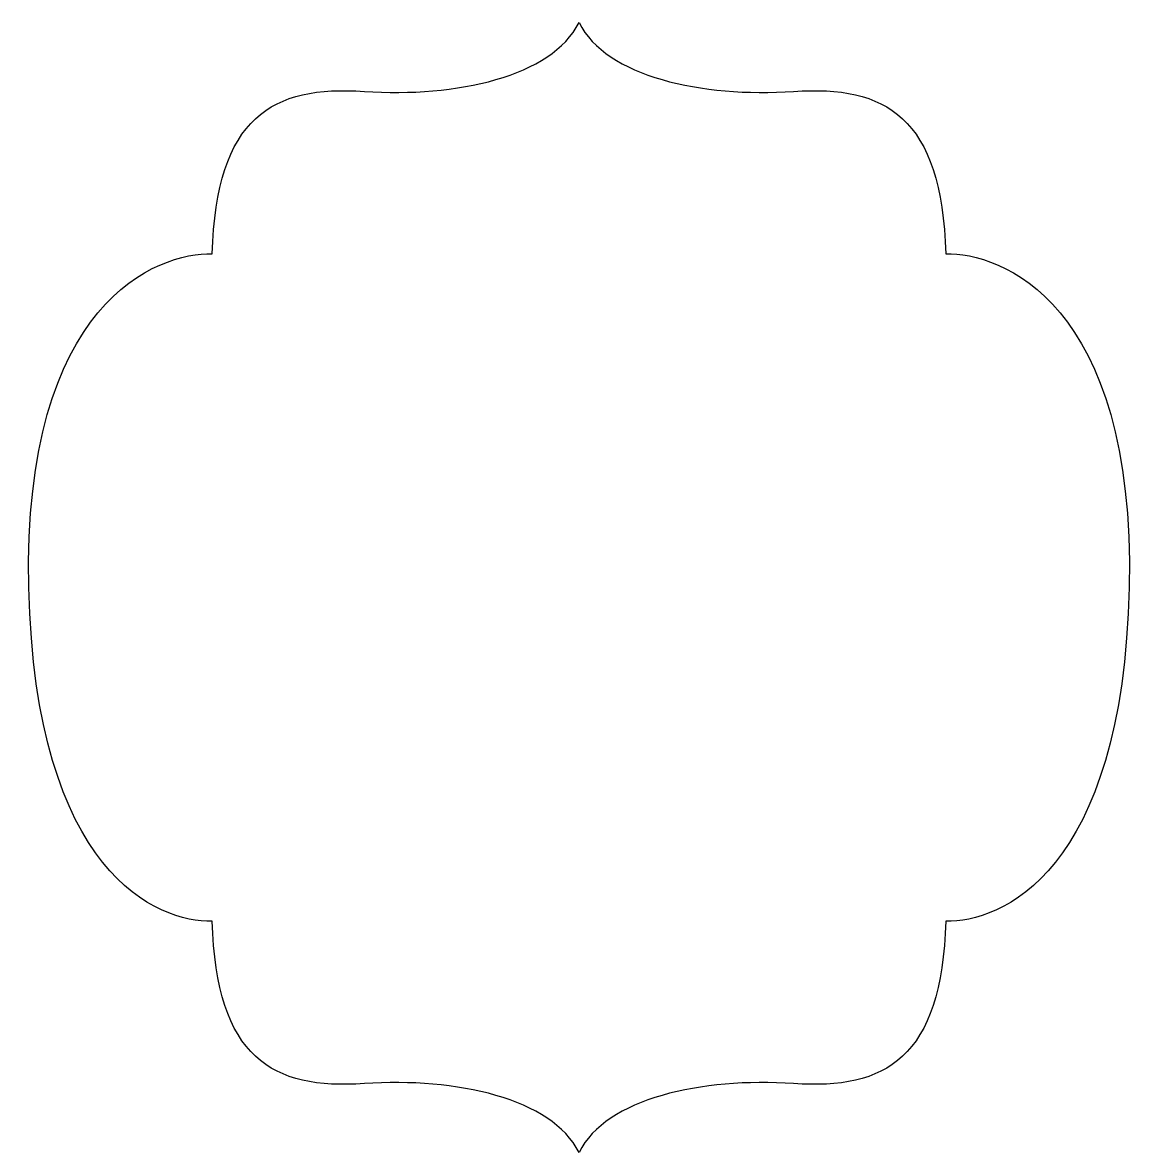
# Model space of a CAD drawing. Header units: centimetres. Extents: x -10.8 to 10.8, y -11 to 11.
import ezdxf

# ---------------------------------------------------------------- set-up
doc = ezdxf.new("R2010")
doc.units = ezdxf.units.CM
doc.header["$MEASUREMENT"] = 0
doc.layers.add('Camada 1', color=7, linetype='Continuous')

msp = doc.modelspace()

# ---------------------------------------------------------------- linework, layer by layer
at = {"layer": 'Camada 1'}
msp.add_open_spline([(0.00001, -10.95146), (0.52531, -9.90067), (2.38425, -9.49662), (4.16233, -9.61785), (4.16233, -9.61785), (5.94041, -9.73908), (7.03158, -9.13292), (7.11235, -6.46582), (7.11235, -6.46582), (8.16304, -6.5062), (10.54728, -5.53629), (10.66851, 0.00001), (10.66851, 0.00001), (10.78974, 5.53631), (8.16304, 6.50619), (7.11235, 6.46582), (7.11235, 6.46582), (7.03158, 9.13301), (5.94041, 9.73911), (4.16233, 9.61788), (4.16233, 9.61788), (2.38425, 9.49665), (0.52532, 9.90077), (0.00001, 10.95146), (0.00001, 10.95146), (-0.52535, 9.90077), (-2.38428, 9.49665), (-4.16236, 9.61788), (-4.16236, 9.61788), (-5.94044, 9.73911), (-7.03155, 9.13298), (-7.11238, 6.46582), (-7.11238, 6.46582), (-8.16307, 6.50622), (-10.78977, 5.53631), (-10.66854, 0.00001), (-10.66854, 0.00001), (-10.54731, -5.53629), (-8.16307, -6.5062), (-7.11236, -6.46582), (-7.11236, -6.46582), (-7.03156, -9.13293), (-5.94044, -9.73909), (-4.16234, -9.61785), (-4.16234, -9.61785), (-2.38424, -9.49661), (-0.52534, -9.90067), (0.00001, -10.95146)], degree=3, knots=[0, 0, 0, 0, 0.07692308, 0.07692308, 0.07692308, 0.07692308, 0.15384615, 0.15384615, 0.15384615, 0.15384615, 0.23076923, 0.23076923, 0.23076923, 0.23076923, 0.30769231, 0.30769231, 0.30769231, 0.30769231, 0.38461538, 0.38461538, 0.38461538, 0.38461538, 0.46153846, 0.46153846, 0.46153846, 0.46153846, 0.53846154, 0.53846154, 0.53846154, 0.53846154, 0.61538462, 0.61538462, 0.61538462, 0.61538462, 0.69230769, 0.69230769, 0.69230769, 0.69230769, 0.76923077, 0.76923077, 0.76923077, 0.76923077, 0.84615385, 0.84615385, 0.84615385, 0.84615385, 1, 1, 1, 1], dxfattribs=at)

doc.saveas('drawing.dxf')
